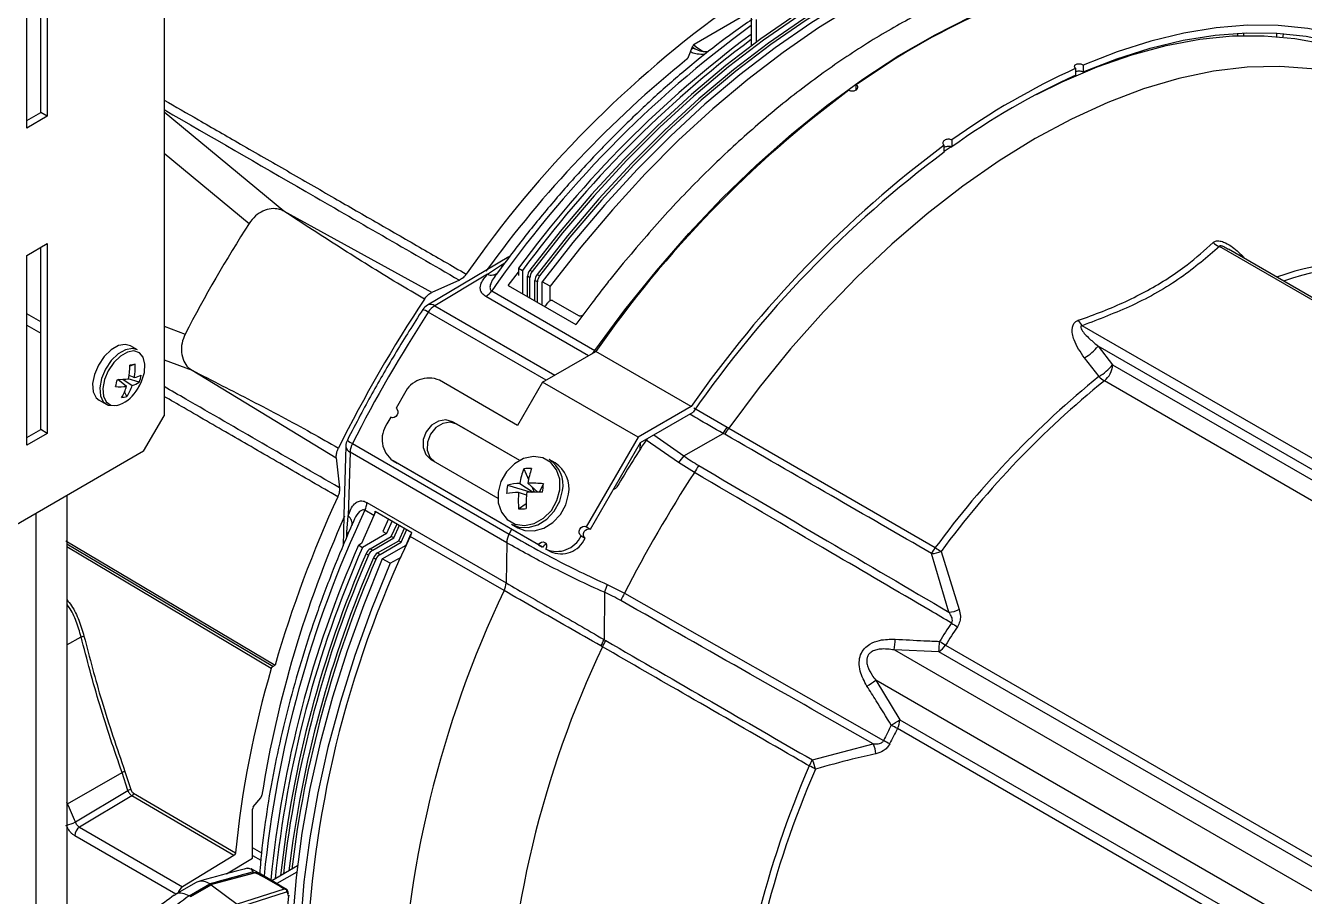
# Model space of a CAD drawing. Extents: x 2 to 136, y 1 to 99.
# Drawn here: x 10.67 to 16.17, y 81.49 to 85.23 of the extents above; entities that cross this region are included whole.
import ezdxf

# ---------------------------------------------------------------- set-up
doc = ezdxf.new("R2010")
doc.units = 0
doc.header["$MEASUREMENT"] = 0
doc.layers.add('OBJECT', color=7, linetype='CONTINUOUS')

msp = doc.modelspace()

# ---------------------------------------------------------------- linework, layer by layer
at = {"layer": 'OBJECT'}
for p, q in [((11.2689, 88.8818), (11.2689, 83.5539)), ((10.7386, 84.858), (10.7386, 85.6418)), ((10.7669, 85.6582), (10.7669, 84.8416)), ((10.6785, 84.7906), (10.6785, 85.6071)), ((13.5485, 85.1518), (13.7734, 85.2817)), ((13.7934, 85.2683), (13.7934, 85.1436)), ((13.8146, 85.2582), (13.8146, 85.1593)), ((15.8863, 85.1881), (15.8866, 85.1991)), ((15.9117, 85.1889), (15.9119, 85.2004)), ((16.0535, 85.1852), (16.0539, 85.1993)), ((16.0815, 85.1827), (16.0818, 85.1974)), ((13.524, 85.097), (13.5423, 85.1442)), ((13.5551, 85.1294), (13.5404, 85.1379)), ((15.1895, 85.0182), (15.1895, 85.0478)), ((15.2213, 85.0618), (15.2213, 85.0322)), ((14.2455, 84.9559), (14.2455, 84.9764)), ((10.6785, 84.8233), (10.7386, 84.858)), ((10.7669, 84.8416), (10.7386, 84.858)), ((11.7842, 84.4333), (11.2689, 84.8596)), ((10.7669, 84.8416), (10.6785, 84.7906)), ((14.6556, 84.7396), (14.6556, 84.7101)), ((11.2689, 84.6835), (11.6346, 84.3811)), ((14.6238, 84.6872), (14.6238, 84.7169)), ((14.6239, 84.6911), (14.6531, 84.7118)), ((12.4201, 84.0842), (11.7842, 84.4333)), ((10.6785, 84.2435), (10.7669, 84.2945)), ((10.6785, 83.427), (10.6785, 84.2435)), ((10.7386, 83.4943), (10.7386, 84.2782)), ((10.7669, 84.2945), (10.7669, 83.478)), ((18.9355, 82.4755), (15.8066, 84.2818)), ((18.9507, 82.4769), (15.8453, 84.2696)), ((12.7516, 84.2378), (12.4019, 84.0292)), ((12.6597, 84.162), (12.7159, 84.1998)), ((12.7159, 84.1998), (12.7343, 84.2109)), ((12.7935, 84.1888), (12.8105, 84.179)), ((12.7935, 84.1888), (12.7935, 84.1564)), ((12.5387, 84.137), (12.4201, 84.0842)), ((12.6597, 84.162), (12.4331, 84.0269)), ((12.7109, 84.1792), (12.6976, 84.1613)), ((12.7483, 84.1136), (12.7935, 84.1716)), ((12.8105, 84.179), (12.8105, 84.0777)), ((12.8422, 84.1474), (12.8317, 84.1535)), ((12.8317, 84.0655), (12.8317, 84.1535)), ((12.8414, 84.1796), (12.8519, 84.1735)), ((12.8422, 84.0594), (12.8422, 84.1474)), ((12.874, 84.1291), (12.8635, 84.1352)), ((12.8635, 84.0471), (12.8635, 84.1352)), ((12.8731, 84.1613), (12.8837, 84.1552)), ((12.6777, 84.0908), (13.1215, 83.8346)), ((12.7483, 84.1136), (13.0395, 83.9455)), ((12.874, 84.0411), (12.874, 84.1291)), ((12.9291, 84.1105), (12.8952, 84.1301)), ((12.8952, 84.0288), (12.8952, 84.1301)), ((12.9291, 84.0481), (12.9291, 84.1105)), ((12.4331, 84.0269), (12.9495, 83.7288)), ((13.0934, 83.8118), (12.6522, 84.0666)), ((12.9407, 84.0484), (13.0534, 83.9835)), ((10.7386, 83.958), (10.6785, 83.9927)), ((12.9115, 83.7068), (12.4052, 83.9991)), ((10.6785, 83.9437), (10.7386, 83.909)), ((11.2689, 83.9385), (11.3596, 83.9048)), ((18.3454, 82.1349), (15.2165, 83.9411)), ((11.155, 83.8368), (11.1243, 83.8546)), ((12.8967, 83.6983), (13.1253, 83.8302)), ((13.1215, 83.8346), (13.1101, 83.8215)), ((13.1213, 83.8279), (13.1215, 83.8346)), ((13.5354, 83.5935), (13.1253, 83.8302)), ((15.289, 83.7223), (15.2264, 83.8026)), ((18.3249, 82.0983), (15.2853, 83.8531)), ((15.2853, 83.8531), (15.3477, 83.7727)), ((11.1442, 83.775), (11.1213, 83.7667)), ((11.2689, 83.7939), (11.3892, 83.7492)), ((11.3892, 83.7492), (12.0096, 83.3731)), ((15.3477, 83.7727), (18.3272, 82.0527)), ((11.1078, 83.6798), (11.0707, 83.7102)), ((11.0724, 83.7088), (11.0717, 83.7102)), ((11.0912, 83.7108), (11.1323, 83.6843)), ((11.1623, 83.6976), (11.1148, 83.7129)), ((11.1408, 83.7175), (11.1184, 83.7262)), ((12.7893, 83.5122), (12.4534, 83.7061)), ((12.8967, 83.6983), (12.7893, 83.5122)), ((13.3069, 83.4615), (12.8967, 83.6983)), ((18.2952, 81.9814), (15.312, 83.7036)), ((11.1092, 83.6369), (11.099, 83.6569)), ((12.3025, 83.6488), (12.2663, 83.5861)), ((10.9893, 83.6207), (11.02, 83.603)), ((13.5354, 83.5935), (13.3069, 83.4615)), ((13.5473, 83.5878), (13.6899, 83.5043)), ((11.1805, 83.4008), (11.2689, 83.5539)), ((12.2438, 83.5471), (12.2275, 83.5189)), ((12.7981, 83.361), (12.5093, 83.5277)), ((12.5273, 83.5173), (12.5093, 83.5277)), ((13.3174, 83.4382), (13.5437, 83.5689)), ((10.6785, 83.4596), (10.7386, 83.4943)), ((10.7669, 83.478), (10.6785, 83.427)), ((10.7669, 83.478), (10.7386, 83.4943)), ((12.7981, 83.361), (12.5273, 83.5173)), ((13.5043, 83.3807), (13.6727, 83.478)), ((13.6899, 83.5043), (13.6968, 83.5004)), ((13.6968, 83.5004), (14.5849, 82.9864)), ((12.0786, 83.4341), (12.7524, 83.0451)), ((13.3069, 83.4615), (13.0844, 83.0762)), ((13.1024, 83.0658), (13.3174, 83.4382)), ((13.3167, 83.4092), (13.318, 83.4386)), ((13.3465, 83.455), (13.3412, 83.4485)), ((13.4815, 83.3529), (13.3412, 83.4485)), ((13.3744, 83.4711), (13.5043, 83.3807)), ((11.1805, 83.4008), (10.3761, 82.9364)), ((12.0096, 83.3731), (12.0231, 83.2439)), ((12.0685, 83.3968), (12.0607, 83.1228)), ((12.7423, 83.0078), (12.0685, 83.3968)), ((12.4158, 83.3658), (12.7046, 83.1991)), ((12.9507, 83.3509), (12.9245, 83.366)), ((12.8788, 82.9986), (12.2534, 83.3597)), ((12.2534, 83.3597), (12.2714, 83.3493)), ((12.8968, 82.9882), (12.2714, 83.3493)), ((12.8158, 83.3254), (12.8363, 83.28)), ((13.549, 83.3093), (13.4815, 83.3529)), ((12.7461, 83.2552), (12.8467, 83.2255)), ((12.7985, 83.263), (12.8558, 83.2255)), ((12.8765, 83.2251), (12.8334, 83.2643)), ((12.9006, 83.2609), (12.8825, 83.2249)), ((10.8503, 83.2102), (10.8503, 81.1379)), ((12.8274, 83.2125), (12.7935, 83.2241)), ((12.8504, 83.2489), (12.861, 83.2254)), ((12.1716, 83.1248), (12.1328, 83.1472)), ((12.1411, 83.1806), (12.7397, 82.835)), ((12.1771, 83.1429), (12.3343, 83.0521)), ((12.7936, 83.153), (12.826, 83.1762)), ((10.7174, 83.1334), (10.7174, 81.0365)), ((12.0549, 83.0526), (12.0607, 83.1228)), ((12.1716, 83.1248), (12.1184, 83.0047)), ((12.1794, 83.1416), (12.1716, 83.1248)), ((12.1716, 83.1248), (12.1794, 83.1416)), ((12.2345, 83.1098), (12.2099, 83.0553)), ((12.2495, 83.1011), (12.2249, 83.0466)), ((12.2461, 83.0344), (12.2707, 83.0889)), ((12.0543, 83.0315), (12.0549, 83.0526)), ((12.2249, 83.0466), (12.1226, 82.9876)), ((12.1553, 82.982), (12.2461, 83.0344)), ((12.2099, 83.0553), (12.2249, 83.0466)), ((12.2566, 83.0283), (12.2461, 83.0344)), ((12.2566, 83.0283), (12.2812, 83.0828)), ((12.2779, 83.0161), (12.3025, 83.0706)), ((12.2884, 83.01), (12.313, 83.0645)), ((12.3096, 82.9977), (12.3303, 83.0437)), ((12.7315, 82.8016), (12.3275, 83.0348)), ((12.7629, 83.0656), (12.7524, 83.0451)), ((12.7635, 83.0871), (12.7897, 83.072)), ((13.0619, 83.0373), (13.0799, 83.0269)), ((13.0844, 83.0762), (13.1024, 83.0658)), ((10.8465, 83.0159), (11.746, 82.4815)), ((11.7363, 82.4754), (10.8503, 83.0018)), ((11.7299, 82.4667), (10.8503, 82.9893)), ((12.1184, 83.0047), (12.1057, 82.9974)), ((12.1057, 82.9974), (12.1226, 82.9876)), ((12.1553, 82.982), (12.1659, 82.9759)), ((12.1659, 82.9759), (12.2566, 83.0283)), ((12.1871, 82.9636), (12.2779, 83.0161)), ((12.1976, 82.9576), (12.2884, 83.01)), ((12.2073, 82.9387), (12.3096, 82.9977)), ((12.2884, 83.01), (12.2779, 83.0161)), ((12.3105, 82.9972), (12.3096, 82.9977)), ((12.7423, 83.0078), (12.7397, 82.835)), ((12.8788, 82.9986), (12.8968, 82.9882)), ((12.911, 82.98), (12.9107, 82.9802)), ((12.9287, 82.9698), (12.9107, 82.9802)), ((12.929, 82.9696), (12.911, 82.98)), ((12.1481, 82.9545), (12.1375, 82.9605)), ((12.1798, 82.9361), (12.1693, 82.9422)), ((12.1871, 82.9636), (12.1976, 82.9576)), ((12.2413, 82.9191), (12.2073, 82.9387)), ((12.2413, 82.9191), (12.2878, 82.9459)), ((12.929, 82.9696), (12.9287, 82.9698)), ((14.6438, 82.7085), (14.569, 82.9613)), ((14.6101, 82.97), (14.6872, 82.7206)), ((13.1748, 82.8276), (13.2487, 82.79)), ((13.1626, 82.7945), (13.161, 82.5911)), ((13.2487, 82.79), (14.3624, 82.1567)), ((10.8503, 82.5679), (10.9121, 82.6033)), ((13.1538, 82.56), (13.1471, 82.5638)), ((14.409, 82.5467), (17.2762, 80.8915)), ((14.6006, 82.5389), (14.409, 82.5467)), ((17.3706, 80.9398), (14.6006, 82.5389)), ((14.6292, 82.5676), (17.4003, 80.9679)), ((11.7363, 82.4754), (11.746, 82.4815)), ((17.1991, 80.7596), (14.3291, 82.4164)), ((14.3291, 82.4164), (14.4329, 82.2465)), ((17.1935, 80.6087), (14.4224, 82.2084)), ((14.4329, 82.2465), (17.2029, 80.6474)), ((14.0564, 82.0734), (14.3184, 82.1427)), ((10.8538, 81.8851), (11.0882, 82.0195)), ((11.1134, 81.9423), (11.0882, 82.0195)), ((11.1009, 82.0239), (11.1265, 81.9459)), ((10.8876, 81.8066), (11.1134, 81.9423)), ((10.8538, 81.8851), (10.8503, 81.8924)), ((10.8503, 81.8832), (10.8538, 81.8851)), ((11.1307, 81.9192), (10.9057, 81.7838)), ((11.5694, 81.6627), (11.1307, 81.9192)), ((11.1377, 81.9303), (11.5763, 81.6739)), ((11.6526, 81.8711), (11.6843, 81.9105)), ((11.6491, 81.6512), (11.6491, 81.862)), ((10.9057, 81.7838), (11.3483, 81.5283)), ((11.3196, 81.4965), (10.8851, 81.7474)), ((11.5694, 81.6627), (11.3483, 81.5283)), ((11.6889, 81.6726), (11.6491, 81.6955)), ((11.6491, 81.6629), (11.6855, 81.6419)), ((11.5375, 81.5834), (11.6491, 81.6512)), ((11.6772, 81.5861), (11.6441, 81.6052)), ((11.8422, 81.6174), (11.7326, 81.5541)), ((11.4698, 81.5378), (11.6576, 81.5881)), ((11.6587, 81.5874), (11.4709, 81.5371)), ((11.6516, 81.5916), (11.6576, 81.5881)), ((11.7305, 81.5553), (11.6772, 81.5861)), ((11.8391, 81.5911), (11.7535, 81.5417)), ((11.4039, 81.5452), (11.3169, 81.495)), ((11.3772, 81.4892), (11.4656, 81.5402)), ((11.4693, 81.5381), (11.3809, 81.4871)), ((11.3833, 81.4859), (11.4714, 81.5367)), ((11.4656, 81.5402), (11.4693, 81.5381)), ((11.4709, 81.5371), (11.4698, 81.5378)), ((11.4714, 81.5367), (11.5828, 81.4534)), ((11.786, 81.5175), (11.5839, 81.4528)), ((11.603, 81.4447), (11.7957, 81.5064)), ((11.3809, 81.4871), (11.3772, 81.4892))]:
    msp.add_line(p, q, dxfattribs=at)
at = {"layer": 'OBJECT', "flags": 128}
for points in [[(15.4383, 85.6788), (15.3078, 85.6945), (15.1724, 85.6976), (15.0329, 85.6882), (14.8897, 85.6661), (14.7434, 85.6317), (14.5947, 85.5849), (14.4441, 85.526), (14.2923, 85.4552), (14.1399, 85.3728), (13.9874, 85.2792), (13.8356, 85.1747), (13.685, 85.0597), (13.5363, 84.9348), (13.39, 84.8004), (13.2468, 84.6571), (13.1073, 84.5054), (12.9719, 84.3461), (12.8414, 84.1796)], [(15.4489, 85.6727), (15.3183, 85.6884), (15.183, 85.6915), (15.0434, 85.6821), (14.9002, 85.6601), (14.754, 85.6256), (14.6052, 85.5788), (14.4547, 85.5199), (14.3028, 85.4491), (14.1504, 85.3668), (13.9979, 85.2731), (13.8461, 85.1686), (13.6955, 85.0537), (13.5468, 84.9287), (13.4005, 84.7943), (13.2574, 84.651), (13.1178, 84.4993), (12.9825, 84.34), (12.8519, 84.1735)], [(15.4701, 85.6605), (15.3395, 85.6762), (15.2042, 85.6793), (15.0646, 85.6698), (14.9214, 85.6478), (14.7752, 85.6134), (14.6265, 85.5666), (14.4759, 85.5077), (14.3241, 85.4369), (14.1716, 85.3545), (14.0192, 85.2609), (13.8673, 85.1564), (13.7167, 85.0414), (13.568, 84.9165), (13.4218, 84.7821), (13.2786, 84.6387), (13.139, 84.4871), (13.0037, 84.3277), (12.8731, 84.1613)], [(15.4806, 85.6544), (15.3501, 85.6701), (15.2147, 85.6732), (15.0752, 85.6637), (14.932, 85.6417), (14.7857, 85.6073), (14.637, 85.5605), (14.4864, 85.5016), (14.3346, 85.4308), (14.1821, 85.3484), (14.0297, 85.2548), (13.8779, 85.1503), (13.7273, 85.0353), (13.5786, 84.9104), (13.4323, 84.776), (13.2891, 84.6327), (13.1496, 84.481), (13.0142, 84.3216), (12.8837, 84.1552)], [(15.5115, 85.6405), (15.3802, 85.6572), (15.244, 85.6611), (15.1035, 85.6523), (14.9593, 85.6307), (14.8119, 85.5964), (14.662, 85.5496), (14.5102, 85.4904), (14.3571, 85.4192), (14.2034, 85.3362), (14.0496, 85.2417), (13.8965, 85.1362), (13.7447, 85.02), (13.5948, 84.8938), (13.4474, 84.7579), (13.3032, 84.613), (13.1627, 84.4596), (13.0265, 84.2984), (12.8952, 84.1301)], [(15.5454, 85.6209), (15.4141, 85.6376), (15.278, 85.6415), (15.1375, 85.6327), (14.9932, 85.6111), (14.8458, 85.5768), (14.6959, 85.53), (14.5441, 85.4708), (14.391, 85.3996), (14.2373, 85.3166), (14.0836, 85.2221), (13.9305, 85.1166), (13.7787, 85.0005), (13.6287, 84.8742), (13.4814, 84.7383), (13.3371, 84.5934), (13.1966, 84.44), (13.0604, 84.2788), (12.9291, 84.1105)], [(13.1215, 83.8346), (13.2508, 84.0093), (13.3856, 84.177), (13.5251, 84.3371), (13.6689, 84.489), (13.8163, 84.6319), (13.9666, 84.7652), (14.1192, 84.8884), (14.2735, 85.001), (14.4288, 85.1024), (14.5845, 85.1923), (14.7398, 85.2702), (14.8941, 85.3358), (15.0467, 85.3888), (15.1971, 85.429), (15.3444, 85.4562), (15.4882, 85.4704), (15.6278, 85.4714), (15.7625, 85.4592), (15.8919, 85.4339)], [(16.3096, 85.195), (16.1872, 85.2196), (16.0598, 85.2325), (15.928, 85.2334), (15.7923, 85.2225), (15.6532, 85.1998), (15.5114, 85.1653), (15.3672, 85.1193), (15.2213, 85.0618)], [(15.0196, 84.9354), (15.1306, 84.99), (15.2815, 85.0543), (15.4308, 85.1063), (15.5778, 85.1458), (15.722, 85.1727), (15.8627, 85.1869), (15.9993, 85.1883), (16.1312, 85.1768), (16.2579, 85.1526)], [(15.2213, 85.0322), (15.3662, 85.089), (15.5094, 85.1344), (15.6502, 85.1683), (15.7883, 85.1904), (15.9229, 85.2008), (16.0537, 85.1993), (16.18, 85.186), (16.3014, 85.1608)], [(16.3335, 85.0225), (16.203, 85.0463), (16.067, 85.0564), (15.9261, 85.0526), (15.7809, 85.0351), (15.6321, 85.0039), (15.4804, 84.9591), (15.3265, 84.901), (15.1712, 84.8298), (15.0151, 84.7459), (14.8591, 84.6497), (14.7037, 84.5415), (14.5499, 84.422), (14.3982, 84.2916), (14.2494, 84.151), (14.1042, 84.0009), (13.9632, 83.8419), (13.8272, 83.6748), (13.6968, 83.5004)], [(12.7159, 84.1998), (12.7239, 84.1971), (12.725, 84.1968)], [(11.1243, 83.8546), (11.1022, 83.8608), (11.0725, 83.8554), (11.0411, 83.8373), (11.0114, 83.8084), (10.9866, 83.7718), (10.9694, 83.7315), (10.9617, 83.6919), (10.9642, 83.6572), (10.9769, 83.6312), (10.9893, 83.6207)], [(11.155, 83.8368), (11.1329, 83.8431), (11.1032, 83.8377), (11.0718, 83.8196), (11.0421, 83.7907), (11.0173, 83.7541), (11.0001, 83.7138), (10.9923, 83.6741), (10.9949, 83.6395), (11.0075, 83.6135), (11.0288, 83.5991), (11.0564, 83.5978), (11.0564, 83.5978)], [(11.1705, 83.6974), (11.1723, 83.7014), (11.1843, 83.7401), (11.1868, 83.776), (11.1795, 83.8053), (11.1631, 83.8248), (11.1394, 83.8324), (11.1111, 83.8273), (11.0811, 83.81), (11.0528, 83.7824), (11.0291, 83.7475), (11.0127, 83.7091), (11.0054, 83.6713), (11.0078, 83.6382), (11.0199, 83.6135), (11.0401, 83.5997), (11.0665, 83.5984), (11.0665, 83.5984)], [(11.1485, 83.6593), (11.152, 83.6642), (11.1705, 83.6974)], [(12.2663, 83.5861), (12.2715, 83.5811), (12.2742, 83.5739), (12.274, 83.5655), (12.2709, 83.5574), (12.2654, 83.5506), (12.2583, 83.5463), (12.2507, 83.5451), (12.2438, 83.5471)], [(12.5093, 83.5277), (12.4804, 83.5362), (12.4489, 83.531), (12.4194, 83.513), (12.3964, 83.4849), (12.3836, 83.451), (12.3827, 83.4165), (12.3941, 83.3866), (12.4158, 83.3658)], [(12.5273, 83.5173), (12.4984, 83.5258), (12.4669, 83.5206), (12.4374, 83.5026), (12.4144, 83.4745), (12.4016, 83.4406), (12.4007, 83.4061), (12.4121, 83.3762), (12.4338, 83.3554)], [(12.9707, 83.2349), (12.9701, 83.2805), (12.9565, 83.3211), (12.9314, 83.3528), (12.897, 83.3725), (12.857, 83.3782), (12.815, 83.3695), (12.7753, 83.3471), (12.7417, 83.3132), (12.7176, 83.2712), (12.7052, 83.2252), (12.7058, 83.1796), (12.7194, 83.139), (12.7445, 83.1073), (12.7789, 83.0876), (12.8189, 83.0819), (12.8609, 83.0906), (12.9006, 83.113), (12.9342, 83.1469), (12.9583, 83.1889), (12.9707, 83.2349)], [(12.7635, 83.0871), (12.794, 83.0752), (12.8346, 83.0733), (12.876, 83.085), (12.9146, 83.1093), (12.9469, 83.144), (12.9701, 83.186), (12.982, 83.2316)], [(12.7897, 83.072), (12.8202, 83.0601), (12.8608, 83.0582), (12.9022, 83.0699), (12.9408, 83.0942), (12.9731, 83.1289), (12.9962, 83.1709), (13.0082, 83.2165)], [(12.0549, 83.0526), (12.0613, 83.0471), (12.0616, 83.0468)], [(13.0619, 83.0373), (13.0567, 83.0423), (13.054, 83.0495), (13.0542, 83.0578), (13.0572, 83.0659), (13.0628, 83.0727), (13.0699, 83.077), (13.0775, 83.0783), (13.0844, 83.0762)], [(13.0799, 83.0269), (13.0747, 83.0319), (13.072, 83.0391), (13.0722, 83.0474), (13.0752, 83.0555), (13.0808, 83.0623), (13.0879, 83.0666), (13.0955, 83.0679), (13.1024, 83.0658)], [(12.8788, 82.9986), (12.8844, 83.0054), (12.8915, 83.0097), (12.8991, 83.0109), (12.906, 83.0089), (12.9112, 83.0039), (12.914, 82.9967), (12.9138, 82.9884), (12.9107, 82.9802)], [(12.2073, 82.9387), (12.1272, 82.7408), (12.0557, 82.5423), (11.9931, 82.3439), (11.9398, 82.1465), (11.8958, 81.9509), (11.8614, 81.758), (11.8367, 81.5684), (11.8218, 81.383), (11.8169, 81.2027), (11.8218, 81.028), (11.8367, 80.8598), (11.8614, 80.6987), (11.8958, 80.5455), (11.9398, 80.4007), (11.9931, 80.2649), (12.0557, 80.1388), (12.1272, 80.0228), (12.2073, 79.9175)], [(12.2413, 82.9191), (12.1612, 82.7212), (12.0897, 82.5227), (12.0271, 82.3243), (11.9737, 82.1269), (11.9297, 81.9313), (11.8953, 81.7384), (11.8706, 81.5488), (11.8558, 81.3635), (11.8508, 81.1831), (11.8558, 81.0084), (11.8706, 80.8402), (11.8953, 80.6791), (11.9297, 80.5259), (11.9737, 80.3811), (12.0271, 80.2454), (12.0897, 80.1192), (12.1612, 80.0032), (12.2413, 79.8979)]]:
    msp.add_lwpolyline(points, dxfattribs=at)
at = {"layer": 'OBJECT'}
for centre, radius, start, end in [((16.4681, 81.4471), 4.7523, 125.4631, 145.1492), ((16.0841, 82.408), 3.1586, 114.3975, 125.5971), ((16.6348, 81.3371), 4.8209, 126.1142, 145.1668), ((16.634, 81.3679), 4.7652, 126.593, 143.7021), ((16.6594, 81.3507), 4.7764, 126.8732, 143.6902), ((13.6291, 85.222), 0.109, 220.931, 252.2419), ((16.5158, 81.3797), 4.7684, 128.9708, 144.105), ((16.4942, 82.1713), 3.1586, 114.3975, 125.5971), ((16.4771, 82.1712), 3.1246, 114.3364, 125.6582), ((17.1123, 81.0565), 4.8569, 126.6411, 145.1733), ((17.5224, 80.8197), 4.8569, 126.6411, 145.1733), ((17.5009, 80.8278), 4.8138, 126.7036, 145.2907), ((16.7203, 81.1273), 6.0375, 147.38935, 152.61065), ((15.8336, 84.3567), 0.0796, 226.9463, 250.2254), ((16.4922, 82.8916), 1.3331, 80.9782, 109.2612), ((16.5116, 82.879), 1.3255, 80.9583, 108.9089), ((12.6763, 84.1994), 0.0409, 246.0473, 312.4756), ((12.8773, 84.1515), 0.0456, 141.9158, 177.472), ((12.8878, 84.1454), 0.0456, 141.9158, 177.472), ((12.909, 84.1331), 0.0456, 141.9158, 177.472), ((12.9196, 84.1271), 0.0456, 141.9158, 177.472), ((12.6082, 84.1385), 0.0843, 301.445, 325.5545), ((17.4322, 80.7164), 6.0486, 146.49364, 153.50635), ((12.4331, 83.9762), 0.062, 120.8488, 146.8847), ((12.4151, 84.0022), 0.0306, 53.8554, 116.7493), ((12.4786, 83.9531), 0.0866, 121.6712, 147.9505), ((17.4886, 80.6838), 6.069, 146.88862, 153.05247), ((12.3653, 83.9439), 0.068, 54.156, 76.5126), ((15.2808, 84.0044), 0.0902, 206.4628, 224.522), ((15.1043, 84.0046), 0.236, 301.1478, 320.0637), ((10.8165, 83.7686), 0.3048, 349.4934, 0.4103), ((11.2627, 83.0528), 0.7318, 99.3188, 101.1409), ((10.8881, 83.7615), 0.2565, 350.1134, 3.0013), ((15.1667, 83.9244), 0.2362, 301.1836, 320.0387), ((15.2504, 83.7793), 0.0976, 309.1587, 356.1231), ((10.2468, 83.9023), 0.8436, 344.6648, 346.8364), ((11.0689, 84.0992), 0.3891, 269.897, 276.9894), ((11.1111, 83.7724), 0.0907, 283.524, 304.3653), ((11.1176, 83.8235), 0.1085, 282.32, 298.9849), ((10.9692, 83.7882), 0.2208, 324.2814, 335.724), ((10.9905, 83.7577), 0.182, 340.7127, 350.7891), ((12.4072, 83.6005), 0.1153, 66.3569, 155.1836), ((17.7844, 80.6298), 3.9738, 128.901, 143.6257), ((17.7998, 80.6205), 3.9616, 128.901, 143.6257), ((15.3656, 83.7931), 0.1043, 222.7317, 239.0696), ((11.0803, 83.9519), 0.2735, 265.8211, 275.7814), ((11.0273, 83.737), 0.144, 285.7951, 327.3256), ((10.9014, 83.7458), 0.2166, 328.5673, 342.2817), ((10.9453, 83.7464), 0.1971, 326.2462, 341.6173), ((11.0797, 83.7346), 0.102, 273.6792, 286.7803), ((12.3217, 83.4525), 0.1153, 144.8151, 233.6485), ((13.2799, 83.7528), 0.4794, 325.0244, 328.7858), ((13.2383, 83.7706), 0.5322, 326.0977, 329.4866), ((12.1123, 83.4212), 0.062, 153.056, 178.3225), ((12.0814, 83.4251), 0.0311, 183.7935, 245.526), ((12.1071, 83.4973), 0.0693, 223.8152, 245.742), ((12.1558, 83.3932), 0.0874, 152.0634, 177.6046), ((18.3418, 80.1918), 5.9676, 146.92502, 149.19639), ((12.8539, 83.2563), 0.1305, 349.1226, 57.2209), ((13.7157, 83.1838), 0.2889, 137.0493, 144.1762), ((13.1282, 83.2055), 0.3347, 158.9965, 170.0974), ((12.8401, 83.1078), 0.219, 87.8254, 96.3732), ((13.258, 83.1953), 0.4301, 162.2259, 170.7713), ((12.88, 83.2411), 0.1305, 349.1228, 57.2208), ((18.4159, 80.1485), 5.8032, 146.99867, 152.92301), ((13.9996, 83.0437), 0.5231, 145.5817, 149.4886), ((12.9858, 83.206), 0.2447, 168.3903, 176.9933), ((12.8193, 82.9443), 0.3194, 93.7412, 103.2547), ((12.8335, 82.6102), 0.6541, 84.1167, 90.0097), ((10.9075, 83.498), 2.0071, 352.1677, 353.2156), ((16.8694, 80.9865), 5.337, 155.4318, 163.7335), ((12.8218, 82.6855), 0.5393, 93.0041, 98.5655), ((13.2341, 83.1894), 0.442, 175.5007, 184.7203), ((13.4147, 83.172), 0.5887, 174.8033, 181.7323), ((12.8468, 82.0653), 1.1602, 87.5759, 90.9096), ((16.4619, 81.1075), 4.7856, 154.7718, 174.4129), ((12.056, 83.1838), 0.0851, 334.5118, 357.8246), ((12.7912, 83.6644), 0.5113, 270.2698, 273.9281), ((16.4761, 81.1554), 4.8476, 156.0724, 170.9036), ((12.0373, 83.0902), 0.0401, 346.9436, 54.3869), ((16.4452, 81.0633), 4.5653, 154.415, 178.3612), ((12.8297, 83.0042), 0.0874, 152.0634, 177.6046), ((12.9573, 83.0856), 0.1153, 246.357, 335.1837), ((16.4322, 81.0942), 4.7267, 156.2556, 174.3854), ((16.4572, 81.0817), 4.7351, 156.2648, 174.1755), ((12.1799, 82.9435), 0.0456, 122.5271, 158.0846), ((12.9179, 82.9769), 0.0239, 101.7098, 151.7506), ((12.9753, 83.0753), 0.1153, 246.3569, 335.1837), ((14.1199, 83.2617), 0.5403, 326.2191, 329.3741), ((14.7643, 83.2335), 0.3054, 234.0146, 239.6563), ((16.4824, 81.0669), 4.7396, 156.4505, 173.8353), ((16.4996, 81.0586), 4.7466, 156.4579, 173.6608), ((16.5341, 81.0419), 4.7606, 156.4729, 173.3098), ((16.5513, 81.0336), 4.7675, 156.4803, 173.1357), ((12.1904, 82.9374), 0.0456, 122.5271, 158.0846), ((12.2116, 82.9252), 0.0456, 122.5271, 158.0846), ((12.2222, 82.9191), 0.0456, 122.5271, 158.0846), ((14.5676, 83.0688), 0.1075, 270.7757, 293.2599), ((12.6547, 82.8382), 0.0851, 334.5118, 357.8246), ((13.4395, 82.7109), 0.2892, 156.2202, 163.1969), ((16.8492, 80.8301), 4.5653, 154.415, 178.3612), ((13.7103, 82.5293), 0.5301, 150.5374, 154.3126), ((14.6364, 82.8193), 0.1111, 273.8266, 297.2213), ((18.5339, 80.082), 4.6588, 146.3732, 147.5288), ((14.9623, 83.1309), 0.5608, 236.738, 239.8126), ((10.8306, 82.9571), 0.363, 282.9602, 284.9873), ((18.5485, 80.0736), 4.6455, 146.3733, 147.5286), ((17.105, 80.6868), 4.3728, 154.636, 178.3701), ((12.7196, 82.7985), 0.4877, 331.2363, 334.8329), ((12.684, 82.8255), 0.5396, 330.5281, 333.7794), ((13.8239, 82.6182), 0.5894, 353.0278, 357.5037), ((13.8507, 82.6093), 0.7532, 354.6326, 358.0139), ((14.5548, 82.6131), 0.0872, 301.7199, 328.6156), ((15.0413, 83.2777), 0.8209, 237.7719, 239.8728), ((15.8874, 81.2495), 4.332, 163.6821, 174.3783), ((13.9697, 82.913), 0.6131, 301.6432, 305.8917), ((18.5349, 80.0783), 4.6616, 152.6089, 153.5215), ((18.5454, 80.072), 4.6436, 152.6086, 153.522), ((13.9741, 82.9239), 0.8182, 301.0442, 304.1094), ((14.0346, 81.533), 0.7788, 60.1383, 62.3529), ((14.3451, 82.2502), 0.0878, 331.6029, 357.563), ((14.1015, 81.6409), 0.5781, 60.1864, 63.1694), ((14.2174, 82.0925), 0.1127, 3.6191, 26.4104), ((17.8831, 80.3843), 4.185, 156.5781, 166.1907), ((13.5647, 82.3168), 0.5486, 330.6408, 333.6586), ((13.9183, 81.7682), 0.3061, 60.3498, 65.9783), ((13.9618, 82.0193), 0.1089, 7.8751, 29.7391), ((11.1512, 81.8601), 0.1714, 107.0926, 111.5683), ((17.8981, 80.3758), 4.1722, 156.5781, 166.1907), ((11.1357, 81.8877), 0.0589, 98.9659, 112.1804), ((9.7252, 81.3516), 1.2483, 21.377, 25.2989), ((11.1223, 81.9322), 0.0155, 303.0812, 353.1382), ((10.8284, 81.9113), 0.1203, 280.494, 299.4903), ((10.9313, 81.7452), 0.0463, 123.5404, 177.3256), ((11.6455, 81.5673), 0.0241, 56.864, 59.9619), ((11.6658, 81.5651), 0.0238, 61.6323, 103.4928), ((11.6395, 81.587), 0.0209, 1.0084, 3.5737), ((11.3743, 81.4894), 0.0468, 123.7064, 164.2934), ((11.8012, 81.4915), 0.00521, 300.7036, 358.1622), ((11.8028, 81.4906), 0.00372, 287.7987, 347.3807), ((11.7965, 81.4909), 0.01, 0, 2.6099), ((11.7965, 81.4909), 0.01, 353.5344, 0)]:
    msp.add_arc(centre, radius, start, end, dxfattribs=at)
for centre, major_axis, ratio, start_param, end_param in [((13.5485, 85.1437), (0.005, 0.00866), 0.577456, 0.785256, 1.832237), ((12.1232, 83.1412), (0.0367, 0.0501), 0.810256, 4.963753, 5.278112), ((12.3048, 83.0364), (0.0287, 0.055), 0.340719, 4.860677, 5.175037), ((11.6561, 81.8661), (0.005, 0.00866), 0.577456, 1.309193, 2.356174), ((13.1818, 80.7633), (5.759, 1.2811), 0.198331, 1.795372, 1.829063), ((12.0493, 81.302), (0.3934, -0.2851), 0.067897, 3.033861, 3.086525), ((12.0559, 81.3281), (0.3977, -0.259), 0.033271, 3.05906, 3.111723), ((12.0493, 81.302), (0.3934, -0.2851), 0.067897, 2.312196, 3.033861), ((12.0559, 81.3281), (0.3977, -0.259), 0.033271, 2.338395, 3.05906), ((11.7823, 81.6251), (0.3275, 0.0723), 0.201878, 3.354669, 3.358873), ((11.7859, 81.6229), (0.3275, 0.0723), 0.201878, 3.358873, 3.365384), ((11.7862, 81.6231), (0.3234, 0.0744), 0.221608, 3.320575, 3.327093), ((11.7705, 81.4633), (0.0231, 0.0444), 0.54529, 5.527407, 6.189238), ((11.7631, 81.4672), (0.028, 0.0531), 0.550734, 5.531084, 6.011733), ((15.6818, 82.6877), (13.5348, 9.6488), 0.094709, 1.826303, 1.841815), ((10.6861, 80.9923), (0.6943, 0.494), 0.104684, 0.047827, 0.051168), ((10.6898, 80.9902), (0.6943, 0.494), 0.104684, 0.034736, 0.047827), ((14.0378, 82.5175), (1.5577, 2.9995), 0.54529, 2.183632, 2.479964)]:
    msp.add_ellipse(centre, major_axis=major_axis, ratio=ratio, start_param=start_param, end_param=end_param, dxfattribs=at)
for points, knots in [([(15.5412, 85.536), (15.4828, 85.5375), (15.366, 85.5404), (15.1801, 85.5178), (14.9874, 85.4747), (14.7902, 85.4094), (14.5922, 85.324), (14.3927, 85.2188), (14.1914, 85.0928), (13.992, 84.9483), (13.7978, 84.7881), (13.6083, 84.6122), (13.422, 84.4204), (13.3028, 84.2797), (13.2432, 84.2094)], [0, 0, 0, 0, 0.082347, 0.164694, 0.249433, 0.334172, 0.416519, 0.498866, 0.583605, 0.668344, 0.750089, 0.831834, 0.915917, 1, 1, 1, 1]), ([(13.7976, 85.2582), (13.771, 85.24), (13.696, 85.1886), (13.5742, 85.0938), (13.4326, 84.9751), (13.2934, 84.8474), (13.1571, 84.7118), (13.0241, 84.5686), (12.8952, 84.4182), (12.7906, 84.2882), (12.7309, 84.2065), (12.7109, 84.1792)], [0, 0, 0, 0, 0.068627, 0.192882, 0.317105, 0.441295, 0.565454, 0.689582, 0.813683, 0.937762, 1, 1, 1, 1]), ([(13.5548, 85.1292), (13.5542, 85.1297), (13.5515, 85.1317), (13.5456, 85.1329), (13.5401, 85.1322), (13.5375, 85.1319)], [0, 0, 0, 0, 0.143699, 0.600741, 1, 1, 1, 1]), ([(13.6082, 85.1186), (13.5985, 85.1187), (13.5784, 85.1188), (13.5628, 85.1259), (13.5547, 85.1296)], [0, 0, 0, 0, 0.482585, 1, 1, 1, 1]), ([(13.5168, 85.087), (13.5176, 85.0877), (13.5188, 85.0887), (13.5203, 85.0904), (13.5213, 85.0918), (13.5222, 85.0933), (13.5232, 85.095), (13.5237, 85.0963), (13.524, 85.097)], [0, 0, 0, 0, 0.270621, 0.405245, 0.539866, 0.674485, 0.809107, 1, 1, 1, 1]), ([(13.5931, 85.107), (13.5823, 85.1072), (13.5632, 85.1076), (13.5431, 85.113), (13.5345, 85.1172), (13.5323, 85.1182)], [0, 0, 0, 0, 0.489325, 0.867474, 1, 1, 1, 1]), ([(15.2213, 85.0618), (15.2193, 85.0627), (15.2154, 85.0646), (15.208, 85.0662), (15.2004, 85.0666), (15.1932, 85.0656), (15.1875, 85.0634), (15.1837, 85.0602), (15.1824, 85.0564), (15.1838, 85.0524), (15.1867, 85.0495), (15.1889, 85.0482), (15.1895, 85.0478)], [0, 0, 0, 0, 0.1063618, 0.2127134, 0.3194557, 0.426997, 0.5352335, 0.6437512, 0.7520407, 0.8597217, 0.9667095, 1, 1, 1, 1]), ([(15.1895, 85.0344), (15.1895, 85.0344), (15.191, 85.0354), (15.1957, 85.0364), (15.203, 85.037), (15.2108, 85.0361), (15.217, 85.0344), (15.2201, 85.0328), (15.2213, 85.0322)], [0, 0, 0, 0, 0.0034618, 0.2200893, 0.4368994, 0.6528441, 0.8672115, 1, 1, 1, 1]), ([(14.2137, 84.9536), (14.215, 84.953), (14.2182, 84.9514), (14.2246, 84.9502), (14.2322, 84.9505), (14.2396, 84.9524), (14.2459, 84.9558), (14.2503, 84.9602), (14.2524, 84.9651), (14.2518, 84.97), (14.2492, 84.9739), (14.2465, 84.9757), (14.2455, 84.9764)], [0, 0, 0, 0, 0.073627, 0.179766, 0.286276, 0.393535, 0.501562, 0.610022, 0.718406, 0.826275, 0.933445, 1, 1, 1, 1]), ([(11.2689, 84.9115), (11.318, 84.8832), (11.4273, 84.8203), (11.6039, 84.7186), (11.7989, 84.6064), (11.9962, 84.4927), (12.1894, 84.3813), (12.3784, 84.2723), (12.5049, 84.1993), (12.5682, 84.1628)], [0, 0, 0, 0, 0.1149, 0.255469, 0.411197, 0.566925, 0.711283, 0.855642, 1, 1, 1, 1]), ([(11.2689, 84.8701), (11.4713, 84.7533), (11.8899, 84.5116), (12.3177, 84.2646), (12.5387, 84.137)], [0, 0, 0, 0, 0.4833143, 1, 1, 1, 1]), ([(14.6556, 84.7396), (14.6537, 84.7405), (14.6497, 84.7424), (14.6423, 84.7432), (14.6347, 84.7424), (14.6275, 84.74), (14.6218, 84.7363), (14.618, 84.7317), (14.6168, 84.7266), (14.6181, 84.7218), (14.621, 84.7186), (14.6233, 84.7172), (14.6238, 84.7169)], [0, 0, 0, 0, 0.106474, 0.21294, 0.319697, 0.427106, 0.535184, 0.643667, 0.752079, 0.859926, 0.96696, 1, 1, 1, 1]), ([(14.6238, 84.7079), (14.6238, 84.7079), (14.6253, 84.7094), (14.63, 84.7114), (14.6373, 84.7133), (14.6451, 84.7134), (14.6513, 84.7122), (14.6544, 84.7106), (14.6556, 84.7101)], [0, 0, 0, 0, 0.003468, 0.220343, 0.437068, 0.652738, 0.866973, 1, 1, 1, 1]), ([(11.7842, 84.4333), (11.7814, 84.4348), (11.7743, 84.4385), (11.7569, 84.444), (11.7291, 84.4458), (11.6942, 84.4355), (11.6601, 84.4138), (11.6434, 84.3923), (11.6346, 84.3811)], [0, 0, 0, 0, 0.061294, 0.157978, 0.353025, 0.568965, 0.775601, 1, 1, 1, 1]), ([(12.3887, 84.0554), (12.35, 84.0781), (12.2691, 84.1254), (12.1483, 84.1996), (12.0263, 84.2765), (11.905, 84.3546), (11.8249, 84.4068), (11.7842, 84.4333)], [0, 0, 0, 0, 0.187145, 0.391348, 0.595125, 0.793954, 1, 1, 1, 1]), ([(15.2, 83.9642), (15.2352, 83.9767), (15.3407, 84.0144), (15.503, 84.0912), (15.6617, 84.1919), (15.7434, 84.266), (15.7792, 84.2985)], [0, 0, 0, 0, 0.149978, 0.450605, 0.7586588, 1, 1, 1, 1]), ([(15.7792, 84.2985), (15.7827, 84.301), (15.7896, 84.306), (15.806, 84.3067), (15.8288, 84.3005), (15.8652, 84.2795), (15.8959, 84.2528), (15.914, 84.232), (15.9174, 84.228)], [0, 0, 0, 0, 0.099, 0.197937, 0.32287, 0.5267, 0.909915, 1, 1, 1, 1]), ([(15.8066, 84.2818), (15.7538, 84.2359), (15.6466, 84.1428), (15.4446, 84.028), (15.2896, 83.9689), (15.2165, 83.9411)], [0, 0, 0, 0, 0.339274, 0.688484, 1, 1, 1, 1]), ([(15.8447, 84.2686), (15.8385, 84.2728), (15.8309, 84.278), (15.8199, 84.2825), (15.8151, 84.284), (15.8114, 84.2845), (15.8091, 84.2844), (15.8075, 84.2835), (15.8069, 84.2826), (15.8067, 84.282), (15.8066, 84.2818)], [0, 0, 0, 0, 0.509234, 0.632649, 0.769191, 0.823995, 0.879349, 0.928946, 0.981684, 1, 1, 1, 1]), ([(13.2432, 84.2094), (13.228, 84.1907), (13.1974, 84.1533), (13.1524, 84.0961), (13.0994, 84.0272), (13.0622, 83.9765), (13.0395, 83.9455)], [0, 0, 0, 0, 0.218765, 0.43753, 0.656295, 1, 1, 1, 1]), ([(12.5682, 84.1628), (12.5659, 84.1598), (12.5595, 84.1515), (12.5492, 84.1424), (12.5416, 84.1385), (12.5387, 84.137)], [0, 0, 0, 0, 0.263884, 0.723096, 1, 1, 1, 1]), ([(12.6522, 84.0666), (12.646, 84.0711), (12.6338, 84.0802), (12.6268, 84.1005), (12.6315, 84.1291), (12.649, 84.1495), (12.6597, 84.162)], [0, 0, 0, 0, 0.167941, 0.334633, 0.594445, 1, 1, 1, 1]), ([(12.698, 84.1611), (12.6916, 84.153), (12.6815, 84.1402), (12.6723, 84.1201), (12.6688, 84.1057), (12.6721, 84.0958), (12.6752, 84.0923), (12.6773, 84.091), (12.6777, 84.0908)], [0, 0, 0, 0, 0.3519283, 0.5553287, 0.8200741, 0.9090966, 0.9848159, 1, 1, 1, 1]), ([(12.3887, 84.0554), (12.3927, 84.0608), (12.4007, 84.0715), (12.4121, 84.0802), (12.4185, 84.0833), (12.4201, 84.0842)], [0, 0, 0, 0, 0.425023, 0.850044, 1, 1, 1, 1]), ([(12.9064, 84.0224), (12.908, 84.0247), (12.9118, 84.0298), (12.9161, 84.0357), (12.9187, 84.0394), (12.9193, 84.0401)], [0, 0, 0, 0, 0.387387, 0.872424, 1, 1, 1, 1]), ([(12.9407, 84.0484), (12.9395, 84.0489), (12.9372, 84.0498), (12.9329, 84.0496), (12.9283, 84.0481), (12.9234, 84.045), (12.9207, 84.0418), (12.9193, 84.0401)], [0, 0, 0, 0, 0.172261, 0.344036, 0.527768, 0.740235, 1, 1, 1, 1]), ([(12.3812, 84.0101), (12.3614, 83.9793), (12.3039, 83.8902), (12.2133, 83.7393), (12.1257, 83.5825), (12.0755, 83.485), (12.057, 83.4493)], [0, 0, 0, 0, 0.169694, 0.491692, 0.81372, 1, 1, 1, 1]), ([(13.0703, 83.9871), (13.07, 83.9868), (13.0681, 83.9849), (13.0639, 83.983), (13.0587, 83.9819), (13.0553, 83.9825), (13.0537, 83.9833), (13.0534, 83.9835)], [0, 0, 0, 0, 0.060693, 0.415656, 0.674135, 0.933878, 1, 1, 1, 1]), ([(15.2264, 83.8026), (15.2091, 83.8277), (15.1864, 83.8605), (15.174, 83.9055), (15.1728, 83.9286), (15.1782, 83.9471), (15.1877, 83.9588), (15.1965, 83.9626), (15.2, 83.9642)], [0, 0, 0, 0, 0.463203, 0.605761, 0.74907, 0.841779, 0.935306, 1, 1, 1, 1]), ([(15.2165, 83.9411), (15.2156, 83.941), (15.2141, 83.9408), (15.2122, 83.9399), (15.2108, 83.9385), (15.21, 83.9363), (15.2105, 83.9309), (15.2206, 83.9121), (15.2469, 83.8854), (15.2729, 83.8635), (15.2853, 83.8531)], [0, 0, 0, 0, 0.018435, 0.032623, 0.046847, 0.06494, 0.096407, 0.193734, 0.61436, 1, 1, 1, 1]), ([(11.3596, 83.9048), (11.3544, 83.892), (11.344, 83.8666), (11.3422, 83.8252), (11.3518, 83.7883), (11.3694, 83.7627), (11.3836, 83.753), (11.3892, 83.7492)], [0, 0, 0, 0, 0.217935, 0.435233, 0.661573, 0.868603, 1, 1, 1, 1]), ([(11.3892, 83.7492), (11.4325, 83.7272), (11.5178, 83.684), (11.646, 83.618), (11.7736, 83.5508), (11.8984, 83.4832), (11.9798, 83.4369), (12.0187, 83.4147)], [0, 0, 0, 0, 0.206023, 0.404822, 0.608638, 0.812834, 1, 1, 1, 1]), ([(12.0231, 83.2439), (11.8015, 83.3719), (11.5481, 83.5181), (11.3001, 83.6613), (11.2689, 83.6793)], [0, 0, 0, 0, 0.874374, 1, 1, 1, 1]), ([(12.0155, 83.2055), (11.9417, 83.2482), (11.7941, 83.3334), (11.5741, 83.4605), (11.3989, 83.5617), (11.2976, 83.6204), (11.2689, 83.637)], [0, 0, 0, 0, 0.2945534, 0.5890895, 0.8836085, 1, 1, 1, 1]), ([(13.6727, 83.478), (13.6727, 83.478), (13.6338, 83.4982), (13.5864, 83.5278), (13.5392, 83.5548), (13.5292, 83.5605)], [0, 0, 0, 0, 0.000014, 0.787163, 1, 1, 1, 1]), ([(13.68, 83.4738), (13.6775, 83.4751), (13.6751, 83.4765), (13.6727, 83.478), (13.6727, 83.478)], [0, 0, 0, 0, 0.999721, 1, 1, 1, 1]), ([(14.569, 82.9613), (14.425, 83.0443), (14.1286, 83.2151), (13.8323, 83.3859), (13.68, 83.4738)], [0, 0, 0, 0, 0.48595, 1, 1, 1, 1]), ([(12.0507, 83.4228), (12.048, 83.3359), (12.0434, 83.1935), (12.0401, 83.0502), (12.0388, 82.9943)], [0, 0, 0, 0, 0.609928, 1, 1, 1, 1]), ([(12.0096, 83.3731), (12.0095, 83.3785), (12.0094, 83.3895), (12.0139, 83.4044), (12.0177, 83.4126), (12.0187, 83.4147)], [0, 0, 0, 0, 0.425021, 0.850043, 1, 1, 1, 1]), ([(13.5043, 83.3807), (13.5043, 83.3807), (13.5249, 83.3661), (13.5465, 83.3527), (13.5681, 83.3394)], [0, 0, 0, 0, 0.00003, 1, 1, 1, 1]), ([(14.6547, 82.662), (14.624, 82.68), (14.4512, 82.7813), (14.0828, 82.9975), (13.7448, 83.1949), (13.549, 83.3093)], [0, 0, 0, 0, 0.083458, 0.469005, 1, 1, 1, 1]), ([(13.5681, 83.3394), (13.7523, 83.2316), (14.1111, 83.0217), (14.4695, 82.811), (14.6438, 82.7085)], [0, 0, 0, 0, 0.513344, 1, 1, 1, 1]), ([(12.0231, 83.2439), (12.0233, 83.2409), (12.0237, 83.2325), (12.0211, 83.219), (12.017, 83.2092), (12.0155, 83.2055)], [0, 0, 0, 0, 0.263884, 0.723099, 1, 1, 1, 1]), ([(13.2161, 83.2478), (13.2146, 83.2457), (13.2122, 83.2422), (13.2076, 83.2391), (13.2041, 83.2378), (13.202, 83.2381), (13.2013, 83.2382)], [0, 0, 0, 0, 0.402504, 0.663327, 0.874972, 1, 1, 1, 1]), ([(12.0607, 83.1228), (12.0679, 83.1425), (12.0778, 83.1696), (12.1036, 83.1867), (12.1224, 83.1892), (12.1357, 83.1831), (12.1411, 83.1806)], [0, 0, 0, 0, 0.50075, 0.686143, 0.873076, 1, 1, 1, 1]), ([(12.1328, 83.1472), (12.1309, 83.148), (12.1266, 83.1498), (12.1183, 83.148), (12.1036, 83.1371), (12.0909, 83.1177), (12.0838, 83.0999), (12.0816, 83.0947)], [0, 0, 0, 0, 0.078074, 0.175193, 0.341224, 0.805773, 1, 1, 1, 1]), ([(12.0812, 83.0949), (12.0786, 83.0892), (12.0749, 83.0812), (12.0715, 83.073), (12.0705, 83.0706)], [0, 0, 0, 0, 0.702928, 1, 1, 1, 1]), ([(12.0705, 83.0706), (12.0453, 83.0112), (11.9938, 82.8899), (11.9255, 82.7056), (11.8636, 82.5187), (11.81, 82.3323), (11.7647, 82.1471), (11.7276, 81.9637), (11.7001, 81.7831), (11.6845, 81.6565), (11.6807, 81.5915), (11.6802, 81.5843)], [0, 0, 0, 0, 0.118756, 0.242359, 0.365986, 0.48964, 0.613327, 0.737049, 0.860812, 0.984616, 1, 1, 1, 1]), ([(12.7524, 83.0451), (12.7989, 83.0189), (12.8931, 82.9658), (13.0378, 82.8911), (13.1352, 82.8459), (13.1748, 82.8276)], [0, 0, 0, 0, 0.365475, 0.741466, 1, 1, 1, 1]), ([(13.1626, 82.7945), (13.1626, 82.7945), (13.1221, 82.8109), (13.0439, 82.8487), (12.899, 82.92), (12.8008, 82.9741), (12.7423, 83.0078), (12.7423, 83.0078)], [0, 0, 0, 0, 0.000004, 0.259099, 0.518181, 0.999995, 1, 1, 1, 1]), ([(12.7397, 82.835), (12.7397, 82.835), (12.7712, 82.8168), (12.8372, 82.7787), (12.942, 82.7181), (13.0506, 82.6552), (13.124, 82.6124), (13.161, 82.5911), (13.161, 82.5911)], [0, 0, 0, 0, 0.0000045, 0.2546803, 0.5093556, 0.7546737, 0.9999954, 1, 1, 1, 1]), ([(10.8503, 82.7638), (10.8575, 82.7547), (10.8783, 82.7287), (10.9043, 82.6749), (10.9178, 82.6293), (10.9245, 82.6064)], [0, 0, 0, 0, 0.210646, 0.605905, 1, 1, 1, 1]), ([(13.1471, 82.5638), (13.0999, 82.5907), (13.0039, 82.6452), (12.8621, 82.7263), (12.7761, 82.7759), (12.7315, 82.8016)], [0, 0, 0, 0, 0.319145, 0.647516, 1, 1, 1, 1]), ([(13.2326, 82.7591), (13.2094, 82.7714), (13.1863, 82.7836), (13.1626, 82.7945), (13.1626, 82.7945)], [0, 0, 0, 0, 0.999971, 1, 1, 1, 1]), ([(14.3184, 82.1427), (14.142, 82.2425), (13.7798, 82.4476), (13.4181, 82.6535), (13.2326, 82.7591)], [0, 0, 0, 0, 0.486991, 1, 1, 1, 1]), ([(10.9121, 82.6033), (10.9056, 82.6255), (10.8928, 82.6699), (10.8707, 82.7178), (10.854, 82.7393), (10.8503, 82.744)], [0, 0, 0, 0, 0.436802, 0.874687, 1, 1, 1, 1]), ([(14.6547, 82.662), (14.6558, 82.6638), (14.6579, 82.6674), (14.659, 82.6751), (14.6568, 82.6876), (14.6507, 82.699), (14.6452, 82.7065), (14.6438, 82.7085)], [0, 0, 0, 0, 0.116851, 0.233193, 0.437976, 0.854435, 1, 1, 1, 1]), ([(14.6872, 82.7206), (14.6897, 82.7114), (14.6941, 82.695), (14.6921, 82.6684), (14.6842, 82.6534), (14.6803, 82.6462)], [0, 0, 0, 0, 0.396713, 0.706828, 1, 1, 1, 1]), ([(11.0882, 82.0195), (11.0551, 82.1159), (10.9889, 82.3083), (10.9376, 82.5052), (10.9121, 82.6033)], [0, 0, 0, 0, 0.501523, 1, 1, 1, 1]), ([(10.9245, 82.6064), (10.9488, 82.5132), (11.0001, 82.3168), (11.0661, 82.1248), (11.1009, 82.0239)], [0, 0, 0, 0, 0.4742796, 1, 1, 1, 1]), ([(14.0429, 82.0478), (14.012, 82.0656), (13.8383, 82.1656), (13.5419, 82.3363), (13.2765, 82.4893), (13.1538, 82.56)], [0, 0, 0, 0, 0.104199, 0.585852, 1, 1, 1, 1]), ([(13.161, 82.5911), (13.161, 82.5911), (13.1634, 82.5897), (13.1657, 82.5884), (13.1681, 82.5871)], [0, 0, 0, 0, 0.000295, 1, 1, 1, 1]), ([(13.1681, 82.5871), (13.3201, 82.4991), (13.6162, 82.3279), (13.9124, 82.1567), (14.0564, 82.0734)], [0, 0, 0, 0, 0.513611, 1, 1, 1, 1]), ([(14.2913, 82.3911), (14.2799, 82.412), (14.2622, 82.4441), (14.256, 82.4916), (14.2621, 82.526), (14.279, 82.5533), (14.3073, 82.5757), (14.3525, 82.5925), (14.3902, 82.5925), (14.4128, 82.5926)], [0, 0, 0, 0, 0.224316, 0.34584, 0.447966, 0.550598, 0.643263, 0.78662, 1, 1, 1, 1]), ([(14.409, 82.5467), (14.3891, 82.5493), (14.3621, 82.5527), (14.3281, 82.5466), (14.3103, 82.5389), (14.2979, 82.5271), (14.2915, 82.5142), (14.2893, 82.4971), (14.2943, 82.4703), (14.3093, 82.4423), (14.3236, 82.4236), (14.3291, 82.4164)], [0, 0, 0, 0, 0.252396, 0.341468, 0.431195, 0.49019, 0.549439, 0.60513, 0.701097, 0.88522, 1, 1, 1, 1]), ([(14.4128, 82.5926), (14.454, 82.5904), (14.5175, 82.5871), (14.5811, 82.5842), (14.6035, 82.5832)], [0, 0, 0, 0, 0.648491, 1, 1, 1, 1]), ([(11.7299, 82.4667), (11.7301, 82.4672), (11.7304, 82.4682), (11.7311, 82.4697), (11.732, 82.4711), (11.7329, 82.4725), (11.734, 82.4737), (11.7351, 82.4747), (11.7359, 82.4752), (11.7363, 82.4754)], [0, 0, 0, 0, 0.143841, 0.287689, 0.431522, 0.575355, 0.719217, 0.857744, 1, 1, 1, 1]), ([(14.396, 82.2229), (14.3743, 82.258), (14.3397, 82.3143), (14.3045, 82.3702), (14.2913, 82.3911)], [0, 0, 0, 0, 0.624897, 1, 1, 1, 1]), ([(14.3184, 82.1427), (14.3254, 82.1422), (14.3359, 82.1416), (14.349, 82.1446), (14.3565, 82.1486), (14.3606, 82.1531), (14.3619, 82.1558), (14.3624, 82.1567)], [0, 0, 0, 0, 0.437725, 0.652227, 0.821698, 0.945103, 1, 1, 1, 1]), ([(14.3299, 82.0996), (14.2958, 82.0921), (14.2079, 82.0725), (14.1222, 82.0488), (14.0697, 82.0343)], [0, 0, 0, 0, 0.387427, 1, 1, 1, 1]), ([(14.3889, 82.1424), (14.3851, 82.1363), (14.3777, 82.1241), (14.3573, 82.1079), (14.3406, 82.1029), (14.3299, 82.0996)], [0, 0, 0, 0, 0.263178, 0.525234, 1, 1, 1, 1]), ([(11.1134, 81.9423), (11.1143, 81.9398), (11.1162, 81.935), (11.1204, 81.9285), (11.1253, 81.9229), (11.1289, 81.9204), (11.1307, 81.9192)], [0, 0, 0, 0, 0.2497795, 0.4995782, 0.7496537, 1, 1, 1, 1]), ([(11.1265, 81.9459), (11.127, 81.9443), (11.1282, 81.941), (11.1309, 81.9366), (11.1341, 81.9328), (11.1365, 81.9312), (11.1377, 81.9303)], [0, 0, 0, 0, 0.248699, 0.500161, 0.750977, 1, 1, 1, 1]), ([(11.6843, 81.9105), (11.685, 81.9115), (11.686, 81.9129), (11.6871, 81.9149), (11.6879, 81.9164), (11.6885, 81.918), (11.6891, 81.9198), (11.6893, 81.9211), (11.6894, 81.9218)], [0, 0, 0, 0, 0.2699051, 0.4041681, 0.5384417, 0.6726889, 0.8069512, 1, 1, 1, 1]), ([(10.8851, 81.7474), (10.8814, 81.7498), (10.874, 81.7547), (10.8638, 81.7658), (10.8547, 81.7787), (10.8505, 81.7881), (10.8484, 81.7928)], [0, 0, 0, 0, 0.2499898, 0.4998146, 0.7501668, 1, 1, 1, 1]), ([(10.9057, 81.7838), (10.9039, 81.785), (10.9002, 81.7875), (10.8951, 81.793), (10.8907, 81.7995), (10.8886, 81.8043), (10.8876, 81.8066)], [0, 0, 0, 0, 0.249341, 0.49971, 0.74966, 1, 1, 1, 1]), ([(11.5763, 81.6739), (11.5761, 81.6729), (11.5759, 81.6714), (11.575, 81.6693), (11.5743, 81.6679), (11.5734, 81.6665), (11.5724, 81.6652), (11.5711, 81.6638), (11.57, 81.6631), (11.5694, 81.6627)], [0, 0, 0, 0, 0.235209, 0.351551, 0.467887, 0.584217, 0.700551, 0.816896, 1, 1, 1, 1]), ([(11.6258, 81.6075), (11.61, 81.6032), (11.5377, 81.5837), (11.4659, 81.5639), (11.4098, 81.5484)], [0, 0, 0, 0, 0.217962, 1, 1, 1, 1]), ([(11.6258, 81.6073), (11.6309, 81.6075), (11.6405, 81.6078), (11.6478, 81.5982), (11.6513, 81.5922), (11.6516, 81.5916), (11.6516, 81.5916)], [0, 0, 0, 0, 0.499212, 0.956971, 0.994826, 1, 1, 1, 1]), ([(11.6516, 81.5916), (11.6516, 81.5916), (11.6514, 81.5922), (11.6509, 81.594), (11.6489, 81.5993), (11.647, 81.6047), (11.6441, 81.6046), (11.6437, 81.6046)], [0, 0, 0, 0, 0.008532, 0.081529, 0.26229, 0.88944, 1, 1, 1, 1]), ([(11.4652, 81.5404), (11.4616, 81.5424), (11.4486, 81.5494), (11.4263, 81.5541), (11.4113, 81.5479), (11.404, 81.5449)], [0, 0, 0, 0, 0.165889, 0.597717, 1, 1, 1, 1]), ([(11.3769, 81.4894), (11.3673, 81.4935), (11.348, 81.5019), (11.3259, 81.5013), (11.317, 81.4936), (11.314, 81.491)], [0, 0, 0, 0, 0.39605, 0.792094, 1, 1, 1, 1]), ([(11.7956, 81.5158), (11.7925, 81.5165), (11.7894, 81.5173), (11.786, 81.5175), (11.786, 81.5175)], [0, 0, 0, 0, 0.980022, 1, 1, 1, 1]), ([(11.7979, 81.5142), (11.7979, 81.5142), (11.7978, 81.5152), (11.7972, 81.516), (11.7959, 81.5158), (11.7956, 81.5158)], [0, 0, 0, 0, 0.021195, 0.717119, 1, 1, 1, 1]), ([(11.7957, 81.5064), (11.7958, 81.5064), (11.796, 81.507), (11.7965, 81.5088), (11.7967, 81.5117), (11.7962, 81.5142), (11.7957, 81.5155), (11.7956, 81.5158)], [0, 0, 0, 0, 0.01718, 0.202305, 0.556615, 0.898384, 1, 1, 1, 1]), ([(11.3129, 81.4923), (11.2563, 81.4498), (11.1621, 81.3791), (11.0683, 81.3081), (11.0309, 81.2797)], [0, 0, 0, 0, 0.600831, 1, 1, 1, 1])]:
    msp.add_open_spline(points, degree=3, knots=knots, dxfattribs=at)

doc.saveas('drawing.dxf')
